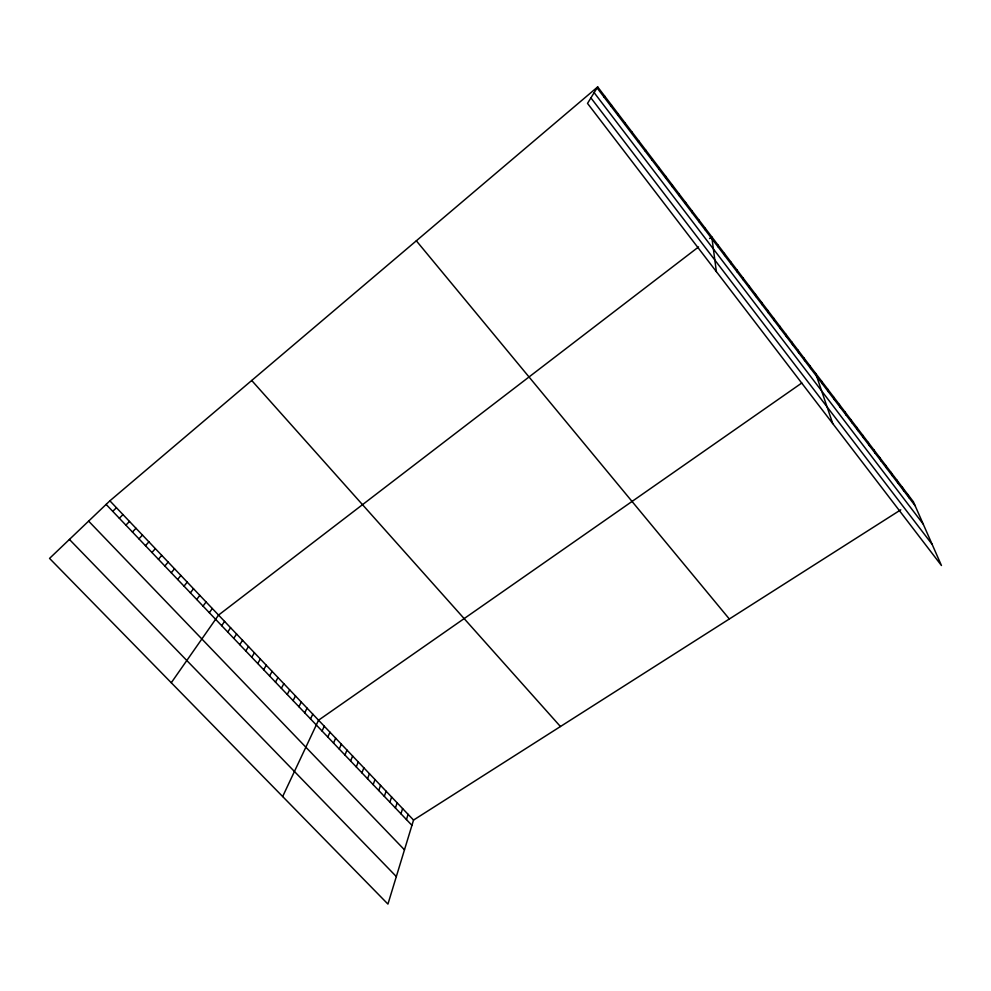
<?xml version="1.0" encoding="UTF-8"?>
<svg xmlns="http://www.w3.org/2000/svg" width="991" height="991" viewBox="0 0 991 991"><rect width="100%" height="100%" fill="white"/><g stroke="black" fill="none" stroke-linecap="round" stroke-linejoin="round"><path stroke-width="1.49" d="M672.332 186.791L672.356 185.032M665.63 177.971L665.704 176.287M658.891 169.127L659.015 167.504M652.128 160.245L652.313 158.696M645.339 151.326L645.575 149.839M638.526 142.37L638.811 140.957M631.688 133.389L632.023 132.038M900.769 509.82L413.544 820.065L387.939 904.089L49.55 558.404L109.877 500.827L597.684 86.911L913.392 501.78L941.45 565.514L587.514 103.386L597.684 86.911M624.813 124.371L625.21 123.082M406.446 819.569L408.094 814.329M400.934 813.797L402.619 808.582M395.409 807.999L397.131 802.809M389.872 802.177L391.618 797.024M384.31 796.343L386.106 791.214M378.735 790.496L380.569 785.392M373.149 784.624L375.007 779.558M617.926 115.303L618.372 114.089M367.537 778.74L369.445 773.698M361.913 772.844L363.858 767.827M356.277 766.923L358.246 761.93M350.616 760.977L352.623 756.022M344.942 755.018L346.986 750.1M339.244 749.047L341.338 744.154M333.533 743.052L335.664 738.184M611.001 106.21L611.509 105.071M327.81 737.044L329.978 732.213M322.063 731.024L324.268 726.205M282.658 796.541L318.545 720.197L801.781 383.009M310.517 718.909L312.809 714.164M304.72 712.826L307.049 708.107M298.91 706.719L301.276 702.037M293.076 700.6L295.479 695.942M604.052 97.081L604.609 96.003M287.229 694.456L289.669 689.835M281.357 688.299L283.847 683.716M275.473 682.13L278 677.571M269.564 675.924L272.141 671.403M263.643 669.718L266.257 665.221M257.71 663.475L260.36 659.015M251.751 657.231L254.439 652.796M245.768 650.951L248.506 646.553M239.772 644.658L242.547 640.297M233.765 638.353L236.576 634.017M227.732 632.023L230.593 627.724M221.674 625.668L224.585 621.407M171.27 682.749L218.553 615.077L698.568 246.945M209.324 612.711L212.322 608.524M203.031 606.108L206.078 601.958M196.714 599.481L199.81 595.368M190.383 592.829L193.518 588.753M184.029 586.164L187.212 582.113M177.649 579.475L180.882 575.461M171.257 572.761L174.527 568.784M164.84 566.022L168.16 562.083M158.399 559.271L161.768 555.369M151.945 552.482L155.352 548.63M145.454 545.682L148.923 541.866M138.951 538.856L142.469 535.078M132.435 532.018L135.99 528.277M125.894 525.143L129.499 521.439M119.329 518.256L122.983 514.589M112.739 511.344L116.442 507.726M709.568 238.521L711.773 236.824L716.369 271.621M69.42 539.438L396.326 876.564M88.62 521.117L404.477 849.832M109.877 500.827L413.544 820.065M106.124 504.407L411.946 825.342M251.714 380.482L560.435 726.527M416.331 240.801L729.326 618.991M590.909 97.874L932.147 544.381M597.065 87.914L915.127 505.72M594.154 92.634L923.216 524.103M907.806 494.435L909.49 498.324M902.194 487.064L903.842 490.904M896.558 479.669L898.18 483.459M890.921 472.249L892.495 475.99M885.248 464.804L886.784 468.495M879.562 457.334L881.061 460.976M873.851 449.827L875.313 453.42M868.128 442.296L869.541 445.851M862.381 434.752L863.756 438.245M856.608 427.171L857.946 430.614M850.823 419.552L852.124 422.959M845.013 411.922L846.264 415.266M839.179 404.266L840.393 407.561M833.332 396.573L834.509 399.819M827.46 388.856L828.587 392.052M821.564 381.114L822.654 384.26M815.655 373.347L832.75 423.591M809.709 365.543L810.725 368.578M803.763 357.714L804.729 360.699M797.78 349.86L798.696 352.784M791.784 341.969L792.664 344.843M785.764 334.066L786.594 336.878M779.719 326.126L780.512 328.888M773.649 318.148L774.392 320.861M767.567 310.146L768.26 312.809M761.46 302.119L762.116 304.72M755.328 294.067L755.935 296.606M749.171 285.978L749.729 288.455M742.99 277.864L743.51 280.292M736.796 269.713L737.267 272.079M730.578 261.537L730.999 263.854M724.334 253.337L724.706 255.579M718.066 245.099L718.388 247.292M705.27 228.277L705.493 230.346M698.729 219.692L698.915 221.699M692.176 211.083L692.313 213.028M685.599 202.437L685.673 204.319M678.996 193.753L679.021 195.574"/></g></svg>
